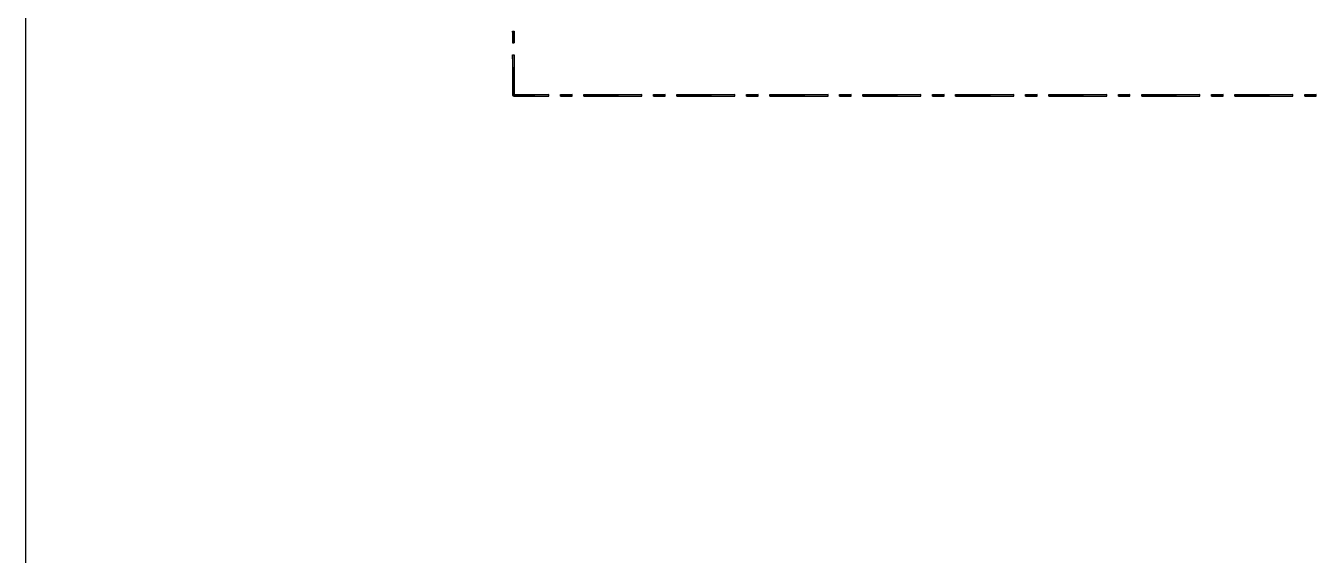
# Model space of a CAD drawing. Header units: feet. Extents: x 2272 to 4893, y 337 to 2916.
# Drawn here: x 2720.2 to 3065, y 2016.8 to 2158.3 of the extents above; entities that cross this region are included whole.
import ezdxf

# ---------------------------------------------------------------- set-up
doc = ezdxf.new("R2010")
doc.units = ezdxf.units.FT

msp = doc.modelspace()

# ---------------------------------------------------------------- hatches: boundary and pattern name
at = {"true_color": 0x999999, "transparency": 33554687}
h = msp.add_hatch(color=253, dxfattribs=at)
h.paths.add_polyline_path([(2850.24, 2153.771), (2850.664, 2153.771), (2850.24, 2156.841)])
h.paths.add_polyline_path([(2850.664, 2153.771), (2850.24, 2156.841), (2850.664, 2156.841)])
h = msp.add_hatch(color=253, dxfattribs=at)
h.paths.add_polyline_path([(2850.24, 2153.771), (2850.664, 2153.771), (2850.24, 2156.841)])
h.paths.add_polyline_path([(2850.664, 2153.771), (2850.24, 2156.841), (2850.664, 2156.841)])
h = msp.add_hatch(color=253, dxfattribs=at)
h.paths.add_polyline_path([(2850.24, 2139.693), (2850.664, 2139.693), (2850.24, 2150.57)])
h.paths.add_polyline_path([(2850.664, 2139.693), (2850.24, 2150.57), (2850.664, 2150.57)])
h = msp.add_hatch(color=253, dxfattribs=at)
h.paths.add_polyline_path([(2850.24, 2139.693), (2850.664, 2139.693), (2850.24, 2150.57)])
h.paths.add_polyline_path([(2850.664, 2139.693), (2850.24, 2150.57), (2850.664, 2150.57)])
h = msp.add_hatch(color=253, dxfattribs=at)
h.paths.add_polyline_path([(2859.941, 2139.464), (2859.941, 2139.888), (2850.501, 2139.464)])
h.paths.add_polyline_path([(2859.941, 2139.888), (2850.501, 2139.464), (2850.501, 2139.888)])
h = msp.add_hatch(color=253, dxfattribs=at)
h.paths.add_polyline_path([(2859.941, 2139.464), (2859.941, 2139.888), (2850.501, 2139.464)])
h.paths.add_polyline_path([(2859.941, 2139.888), (2850.501, 2139.464), (2850.501, 2139.888)])
h = msp.add_hatch(color=253, dxfattribs=at)
h.paths.add_polyline_path([(2866.147, 2139.464), (2866.147, 2139.888), (2863.044, 2139.464)])
h.paths.add_polyline_path([(2866.147, 2139.888), (2863.044, 2139.464), (2863.044, 2139.888)])
h = msp.add_hatch(color=253, dxfattribs=at)
h.paths.add_polyline_path([(2866.147, 2139.464), (2866.147, 2139.888), (2863.044, 2139.464)])
h.paths.add_polyline_path([(2866.147, 2139.888), (2863.044, 2139.464), (2863.044, 2139.888)])
h = msp.add_hatch(color=253, dxfattribs=at)
h.paths.add_polyline_path([(2884.798, 2139.464), (2884.798, 2139.888), (2869.315, 2139.464)])
h.paths.add_polyline_path([(2884.798, 2139.888), (2869.315, 2139.464), (2869.315, 2139.888)])
h = msp.add_hatch(color=253, dxfattribs=at)
h.paths.add_polyline_path([(2884.798, 2139.464), (2884.798, 2139.888), (2869.315, 2139.464)])
h.paths.add_polyline_path([(2884.798, 2139.888), (2869.315, 2139.464), (2869.315, 2139.888)])
h = msp.add_hatch(color=253, dxfattribs=at)
h.paths.add_polyline_path([(2891.07, 2139.464), (2891.07, 2139.888), (2887.869, 2139.464)])
h.paths.add_polyline_path([(2891.07, 2139.888), (2887.869, 2139.464), (2887.869, 2139.888)])
h = msp.add_hatch(color=253, dxfattribs=at)
h.paths.add_polyline_path([(2891.07, 2139.464), (2891.07, 2139.888), (2887.869, 2139.464)])
h.paths.add_polyline_path([(2891.07, 2139.888), (2887.869, 2139.464), (2887.869, 2139.888)])
h = msp.add_hatch(color=253, dxfattribs=at)
h.paths.add_polyline_path([(2909.623, 2139.464), (2909.623, 2139.888), (2894.14, 2139.464)])
h.paths.add_polyline_path([(2909.623, 2139.888), (2894.14, 2139.464), (2894.14, 2139.888)])
h = msp.add_hatch(color=253, dxfattribs=at)
h.paths.add_polyline_path([(2909.623, 2139.464), (2909.623, 2139.888), (2894.14, 2139.464)])
h.paths.add_polyline_path([(2909.623, 2139.888), (2894.14, 2139.464), (2894.14, 2139.888)])
h = msp.add_hatch(color=253, dxfattribs=at)
h.paths.add_polyline_path([(2915.895, 2139.464), (2915.895, 2139.888), (2912.791, 2139.464)])
h.paths.add_polyline_path([(2915.895, 2139.888), (2912.791, 2139.464), (2912.791, 2139.888)])
h = msp.add_hatch(color=253, dxfattribs=at)
h.paths.add_polyline_path([(2915.895, 2139.464), (2915.895, 2139.888), (2912.791, 2139.464)])
h.paths.add_polyline_path([(2915.895, 2139.888), (2912.791, 2139.464), (2912.791, 2139.888)])
h = msp.add_hatch(color=253, dxfattribs=at)
h.paths.add_polyline_path([(2934.546, 2139.464), (2934.546, 2139.888), (2918.998, 2139.464)])
h.paths.add_polyline_path([(2934.546, 2139.888), (2918.998, 2139.464), (2918.998, 2139.888)])
h = msp.add_hatch(color=253, dxfattribs=at)
h.paths.add_polyline_path([(2934.546, 2139.464), (2934.546, 2139.888), (2918.998, 2139.464)])
h.paths.add_polyline_path([(2934.546, 2139.888), (2918.998, 2139.464), (2918.998, 2139.888)])
h = msp.add_hatch(color=253, dxfattribs=at)
h.paths.add_polyline_path([(2940.719, 2139.464), (2940.719, 2139.888), (2937.649, 2139.464)])
h.paths.add_polyline_path([(2940.719, 2139.888), (2937.649, 2139.464), (2937.649, 2139.888)])
h = msp.add_hatch(color=253, dxfattribs=at)
h.paths.add_polyline_path([(2940.719, 2139.464), (2940.719, 2139.888), (2937.649, 2139.464)])
h.paths.add_polyline_path([(2940.719, 2139.888), (2937.649, 2139.464), (2937.649, 2139.888)])
h = msp.add_hatch(color=253, dxfattribs=at)
h.paths.add_polyline_path([(2959.371, 2139.464), (2959.371, 2139.888), (2943.822, 2139.464)])
h.paths.add_polyline_path([(2959.371, 2139.888), (2943.822, 2139.464), (2943.822, 2139.888)])
h = msp.add_hatch(color=253, dxfattribs=at)
h.paths.add_polyline_path([(2959.371, 2139.464), (2959.371, 2139.888), (2943.822, 2139.464)])
h.paths.add_polyline_path([(2959.371, 2139.888), (2943.822, 2139.464), (2943.822, 2139.888)])
h = msp.add_hatch(color=253, dxfattribs=at)
h.paths.add_polyline_path([(2965.577, 2139.464), (2965.577, 2139.888), (2962.474, 2139.464)])
h.paths.add_polyline_path([(2965.577, 2139.888), (2962.474, 2139.464), (2962.474, 2139.888)])
h = msp.add_hatch(color=253, dxfattribs=at)
h.paths.add_polyline_path([(2965.577, 2139.464), (2965.577, 2139.888), (2962.474, 2139.464)])
h.paths.add_polyline_path([(2965.577, 2139.888), (2962.474, 2139.464), (2962.474, 2139.888)])
h = msp.add_hatch(color=253, dxfattribs=at)
h.paths.add_polyline_path([(2984.195, 2139.464), (2984.195, 2139.888), (2968.647, 2139.464)])
h.paths.add_polyline_path([(2984.195, 2139.888), (2968.647, 2139.464), (2968.647, 2139.888)])
h = msp.add_hatch(color=253, dxfattribs=at)
h.paths.add_polyline_path([(2984.195, 2139.464), (2984.195, 2139.888), (2968.647, 2139.464)])
h.paths.add_polyline_path([(2984.195, 2139.888), (2968.647, 2139.464), (2968.647, 2139.888)])
h = msp.add_hatch(color=253, dxfattribs=at)
h.paths.add_polyline_path([(2990.401, 2139.464), (2990.401, 2139.888), (2987.298, 2139.464)])
h.paths.add_polyline_path([(2990.401, 2139.888), (2987.298, 2139.464), (2987.298, 2139.888)])
h = msp.add_hatch(color=253, dxfattribs=at)
h.paths.add_polyline_path([(2990.401, 2139.464), (2990.401, 2139.888), (2987.298, 2139.464)])
h.paths.add_polyline_path([(2990.401, 2139.888), (2987.298, 2139.464), (2987.298, 2139.888)])
h = msp.add_hatch(color=253, dxfattribs=at)
h.paths.add_polyline_path([(3009.053, 2139.464), (3009.053, 2139.888), (2993.505, 2139.464)])
h.paths.add_polyline_path([(3009.053, 2139.888), (2993.505, 2139.464), (2993.505, 2139.888)])
h = msp.add_hatch(color=253, dxfattribs=at)
h.paths.add_polyline_path([(3009.053, 2139.464), (3009.053, 2139.888), (2993.505, 2139.464)])
h.paths.add_polyline_path([(3009.053, 2139.888), (2993.505, 2139.464), (2993.505, 2139.888)])
h = msp.add_hatch(color=253, dxfattribs=at)
h.paths.add_polyline_path([(3015.226, 2139.464), (3015.226, 2139.888), (3012.156, 2139.464)])
h.paths.add_polyline_path([(3015.226, 2139.888), (3012.156, 2139.464), (3012.156, 2139.888)])
h = msp.add_hatch(color=253, dxfattribs=at)
h.paths.add_polyline_path([(3015.226, 2139.464), (3015.226, 2139.888), (3012.156, 2139.464)])
h.paths.add_polyline_path([(3015.226, 2139.888), (3012.156, 2139.464), (3012.156, 2139.888)])
h = msp.add_hatch(color=253, dxfattribs=at)
h.paths.add_polyline_path([(3033.877, 2139.464), (3033.877, 2139.888), (3018.427, 2139.464)])
h.paths.add_polyline_path([(3033.877, 2139.888), (3018.427, 2139.464), (3018.427, 2139.888)])
h = msp.add_hatch(color=253, dxfattribs=at)
h.paths.add_polyline_path([(3033.877, 2139.464), (3033.877, 2139.888), (3018.427, 2139.464)])
h.paths.add_polyline_path([(3033.877, 2139.888), (3018.427, 2139.464), (3018.427, 2139.888)])
h = msp.add_hatch(color=253, dxfattribs=at)
h.paths.add_polyline_path([(3040.149, 2139.464), (3040.149, 2139.888), (3036.981, 2139.464)])
h.paths.add_polyline_path([(3040.149, 2139.888), (3036.981, 2139.464), (3036.981, 2139.888)])
h = msp.add_hatch(color=253, dxfattribs=at)
h.paths.add_polyline_path([(3040.149, 2139.464), (3040.149, 2139.888), (3036.981, 2139.464)])
h.paths.add_polyline_path([(3040.149, 2139.888), (3036.981, 2139.464), (3036.981, 2139.888)])
h = msp.add_hatch(color=253, dxfattribs=at)
h.paths.add_polyline_path([(3058.702, 2139.464), (3058.702, 2139.888), (3043.252, 2139.464)])
h.paths.add_polyline_path([(3058.702, 2139.888), (3043.252, 2139.464), (3043.252, 2139.888)])
h = msp.add_hatch(color=253, dxfattribs=at)
h.paths.add_polyline_path([(3058.702, 2139.464), (3058.702, 2139.888), (3043.252, 2139.464)])
h.paths.add_polyline_path([(3058.702, 2139.888), (3043.252, 2139.464), (3043.252, 2139.888)])
h = msp.add_hatch(color=253, dxfattribs=at)
h.paths.add_polyline_path([(3064.974, 2139.464), (3064.974, 2139.888), (3061.903, 2139.464)])
h.paths.add_polyline_path([(3064.974, 2139.888), (3061.903, 2139.464), (3061.903, 2139.888)])
h = msp.add_hatch(color=253, dxfattribs=at)
h.paths.add_polyline_path([(3064.974, 2139.464), (3064.974, 2139.888), (3061.903, 2139.464)])
h.paths.add_polyline_path([(3064.974, 2139.888), (3061.903, 2139.464), (3061.903, 2139.888)])

# ---------------------------------------------------------------- linework, layer by layer
msp.add_line((2720.204, 827.307), (2720.204, 2915.521))
at = {"color": 253, "linetype": 'Continuous', "lineweight": -2, "true_color": 0x999999, "transparency": 33554687}
for points in [[(2850.24, 2153.771), (2850.664, 2153.771), (2850.24, 2156.841)], [(2850.664, 2153.771), (2850.24, 2156.841), (2850.664, 2156.841)], [(2850.24, 2153.771), (2850.664, 2153.771), (2850.24, 2156.841)], [(2850.664, 2153.771), (2850.24, 2156.841), (2850.664, 2156.841)], [(2850.24, 2139.693), (2850.664, 2139.693), (2850.24, 2150.57)], [(2850.664, 2139.693), (2850.24, 2150.57), (2850.664, 2150.57)], [(2850.24, 2139.693), (2850.664, 2139.693), (2850.24, 2150.57)], [(2850.664, 2139.693), (2850.24, 2150.57), (2850.664, 2150.57)], [(2859.941, 2139.464), (2859.941, 2139.888), (2850.501, 2139.464)], [(2859.941, 2139.888), (2850.501, 2139.464), (2850.501, 2139.888)], [(2859.941, 2139.464), (2859.941, 2139.888), (2850.501, 2139.464)], [(2859.941, 2139.888), (2850.501, 2139.464), (2850.501, 2139.888)], [(2866.147, 2139.464), (2866.147, 2139.888), (2863.044, 2139.464)], [(2866.147, 2139.888), (2863.044, 2139.464), (2863.044, 2139.888)], [(2866.147, 2139.464), (2866.147, 2139.888), (2863.044, 2139.464)], [(2866.147, 2139.888), (2863.044, 2139.464), (2863.044, 2139.888)], [(2884.798, 2139.464), (2884.798, 2139.888), (2869.315, 2139.464)], [(2884.798, 2139.888), (2869.315, 2139.464), (2869.315, 2139.888)], [(2884.798, 2139.464), (2884.798, 2139.888), (2869.315, 2139.464)], [(2884.798, 2139.888), (2869.315, 2139.464), (2869.315, 2139.888)], [(2891.07, 2139.464), (2891.07, 2139.888), (2887.869, 2139.464)], [(2891.07, 2139.888), (2887.869, 2139.464), (2887.869, 2139.888)], [(2891.07, 2139.464), (2891.07, 2139.888), (2887.869, 2139.464)], [(2891.07, 2139.888), (2887.869, 2139.464), (2887.869, 2139.888)], [(2909.623, 2139.464), (2909.623, 2139.888), (2894.14, 2139.464)], [(2909.623, 2139.888), (2894.14, 2139.464), (2894.14, 2139.888)], [(2909.623, 2139.464), (2909.623, 2139.888), (2894.14, 2139.464)], [(2909.623, 2139.888), (2894.14, 2139.464), (2894.14, 2139.888)], [(2915.895, 2139.464), (2915.895, 2139.888), (2912.791, 2139.464)], [(2915.895, 2139.888), (2912.791, 2139.464), (2912.791, 2139.888)], [(2915.895, 2139.464), (2915.895, 2139.888), (2912.791, 2139.464)], [(2915.895, 2139.888), (2912.791, 2139.464), (2912.791, 2139.888)], [(2934.546, 2139.464), (2934.546, 2139.888), (2918.998, 2139.464)], [(2934.546, 2139.888), (2918.998, 2139.464), (2918.998, 2139.888)], [(2934.546, 2139.464), (2934.546, 2139.888), (2918.998, 2139.464)], [(2934.546, 2139.888), (2918.998, 2139.464), (2918.998, 2139.888)], [(2940.719, 2139.464), (2940.719, 2139.888), (2937.649, 2139.464)], [(2940.719, 2139.888), (2937.649, 2139.464), (2937.649, 2139.888)], [(2940.719, 2139.464), (2940.719, 2139.888), (2937.649, 2139.464)], [(2940.719, 2139.888), (2937.649, 2139.464), (2937.649, 2139.888)], [(2959.371, 2139.464), (2959.371, 2139.888), (2943.822, 2139.464)], [(2959.371, 2139.888), (2943.822, 2139.464), (2943.822, 2139.888)], [(2959.371, 2139.464), (2959.371, 2139.888), (2943.822, 2139.464)], [(2959.371, 2139.888), (2943.822, 2139.464), (2943.822, 2139.888)], [(2965.577, 2139.464), (2965.577, 2139.888), (2962.474, 2139.464)], [(2965.577, 2139.888), (2962.474, 2139.464), (2962.474, 2139.888)], [(2965.577, 2139.464), (2965.577, 2139.888), (2962.474, 2139.464)], [(2965.577, 2139.888), (2962.474, 2139.464), (2962.474, 2139.888)], [(2984.195, 2139.464), (2984.195, 2139.888), (2968.647, 2139.464)], [(2984.195, 2139.888), (2968.647, 2139.464), (2968.647, 2139.888)], [(2984.195, 2139.464), (2984.195, 2139.888), (2968.647, 2139.464)], [(2984.195, 2139.888), (2968.647, 2139.464), (2968.647, 2139.888)], [(2990.401, 2139.464), (2990.401, 2139.888), (2987.298, 2139.464)], [(2990.401, 2139.888), (2987.298, 2139.464), (2987.298, 2139.888)], [(2990.401, 2139.464), (2990.401, 2139.888), (2987.298, 2139.464)], [(2990.401, 2139.888), (2987.298, 2139.464), (2987.298, 2139.888)], [(3009.053, 2139.464), (3009.053, 2139.888), (2993.505, 2139.464)], [(3009.053, 2139.888), (2993.505, 2139.464), (2993.505, 2139.888)], [(3009.053, 2139.464), (3009.053, 2139.888), (2993.505, 2139.464)], [(3009.053, 2139.888), (2993.505, 2139.464), (2993.505, 2139.888)], [(3015.226, 2139.464), (3015.226, 2139.888), (3012.156, 2139.464)], [(3015.226, 2139.888), (3012.156, 2139.464), (3012.156, 2139.888)], [(3015.226, 2139.464), (3015.226, 2139.888), (3012.156, 2139.464)], [(3015.226, 2139.888), (3012.156, 2139.464), (3012.156, 2139.888)], [(3033.877, 2139.464), (3033.877, 2139.888), (3018.427, 2139.464)], [(3033.877, 2139.888), (3018.427, 2139.464), (3018.427, 2139.888)], [(3033.877, 2139.464), (3033.877, 2139.888), (3018.427, 2139.464)], [(3033.877, 2139.888), (3018.427, 2139.464), (3018.427, 2139.888)], [(3040.149, 2139.464), (3040.149, 2139.888), (3036.981, 2139.464)], [(3040.149, 2139.888), (3036.981, 2139.464), (3036.981, 2139.888)], [(3040.149, 2139.464), (3040.149, 2139.888), (3036.981, 2139.464)], [(3040.149, 2139.888), (3036.981, 2139.464), (3036.981, 2139.888)], [(3058.702, 2139.464), (3058.702, 2139.888), (3043.252, 2139.464)], [(3058.702, 2139.888), (3043.252, 2139.464), (3043.252, 2139.888)], [(3058.702, 2139.464), (3058.702, 2139.888), (3043.252, 2139.464)], [(3058.702, 2139.888), (3043.252, 2139.464), (3043.252, 2139.888)], [(3064.974, 2139.464), (3064.974, 2139.888), (3061.903, 2139.464)], [(3064.974, 2139.888), (3061.903, 2139.464), (3061.903, 2139.888)], [(3064.974, 2139.464), (3064.974, 2139.888), (3061.903, 2139.464)], [(3064.974, 2139.888), (3061.903, 2139.464), (3061.903, 2139.888)]]:
    msp.add_lwpolyline(points, close=True, dxfattribs=at)
msp.add_lwpolyline([(2850.501, 2139.464), (2850.501, 2139.888), (2850.501, 2139.888)], dxfattribs=at)
msp.add_lwpolyline([(2850.501, 2139.464), (2850.501, 2139.888), (2850.501, 2139.888)], dxfattribs=at)

doc.saveas('drawing.dxf')
